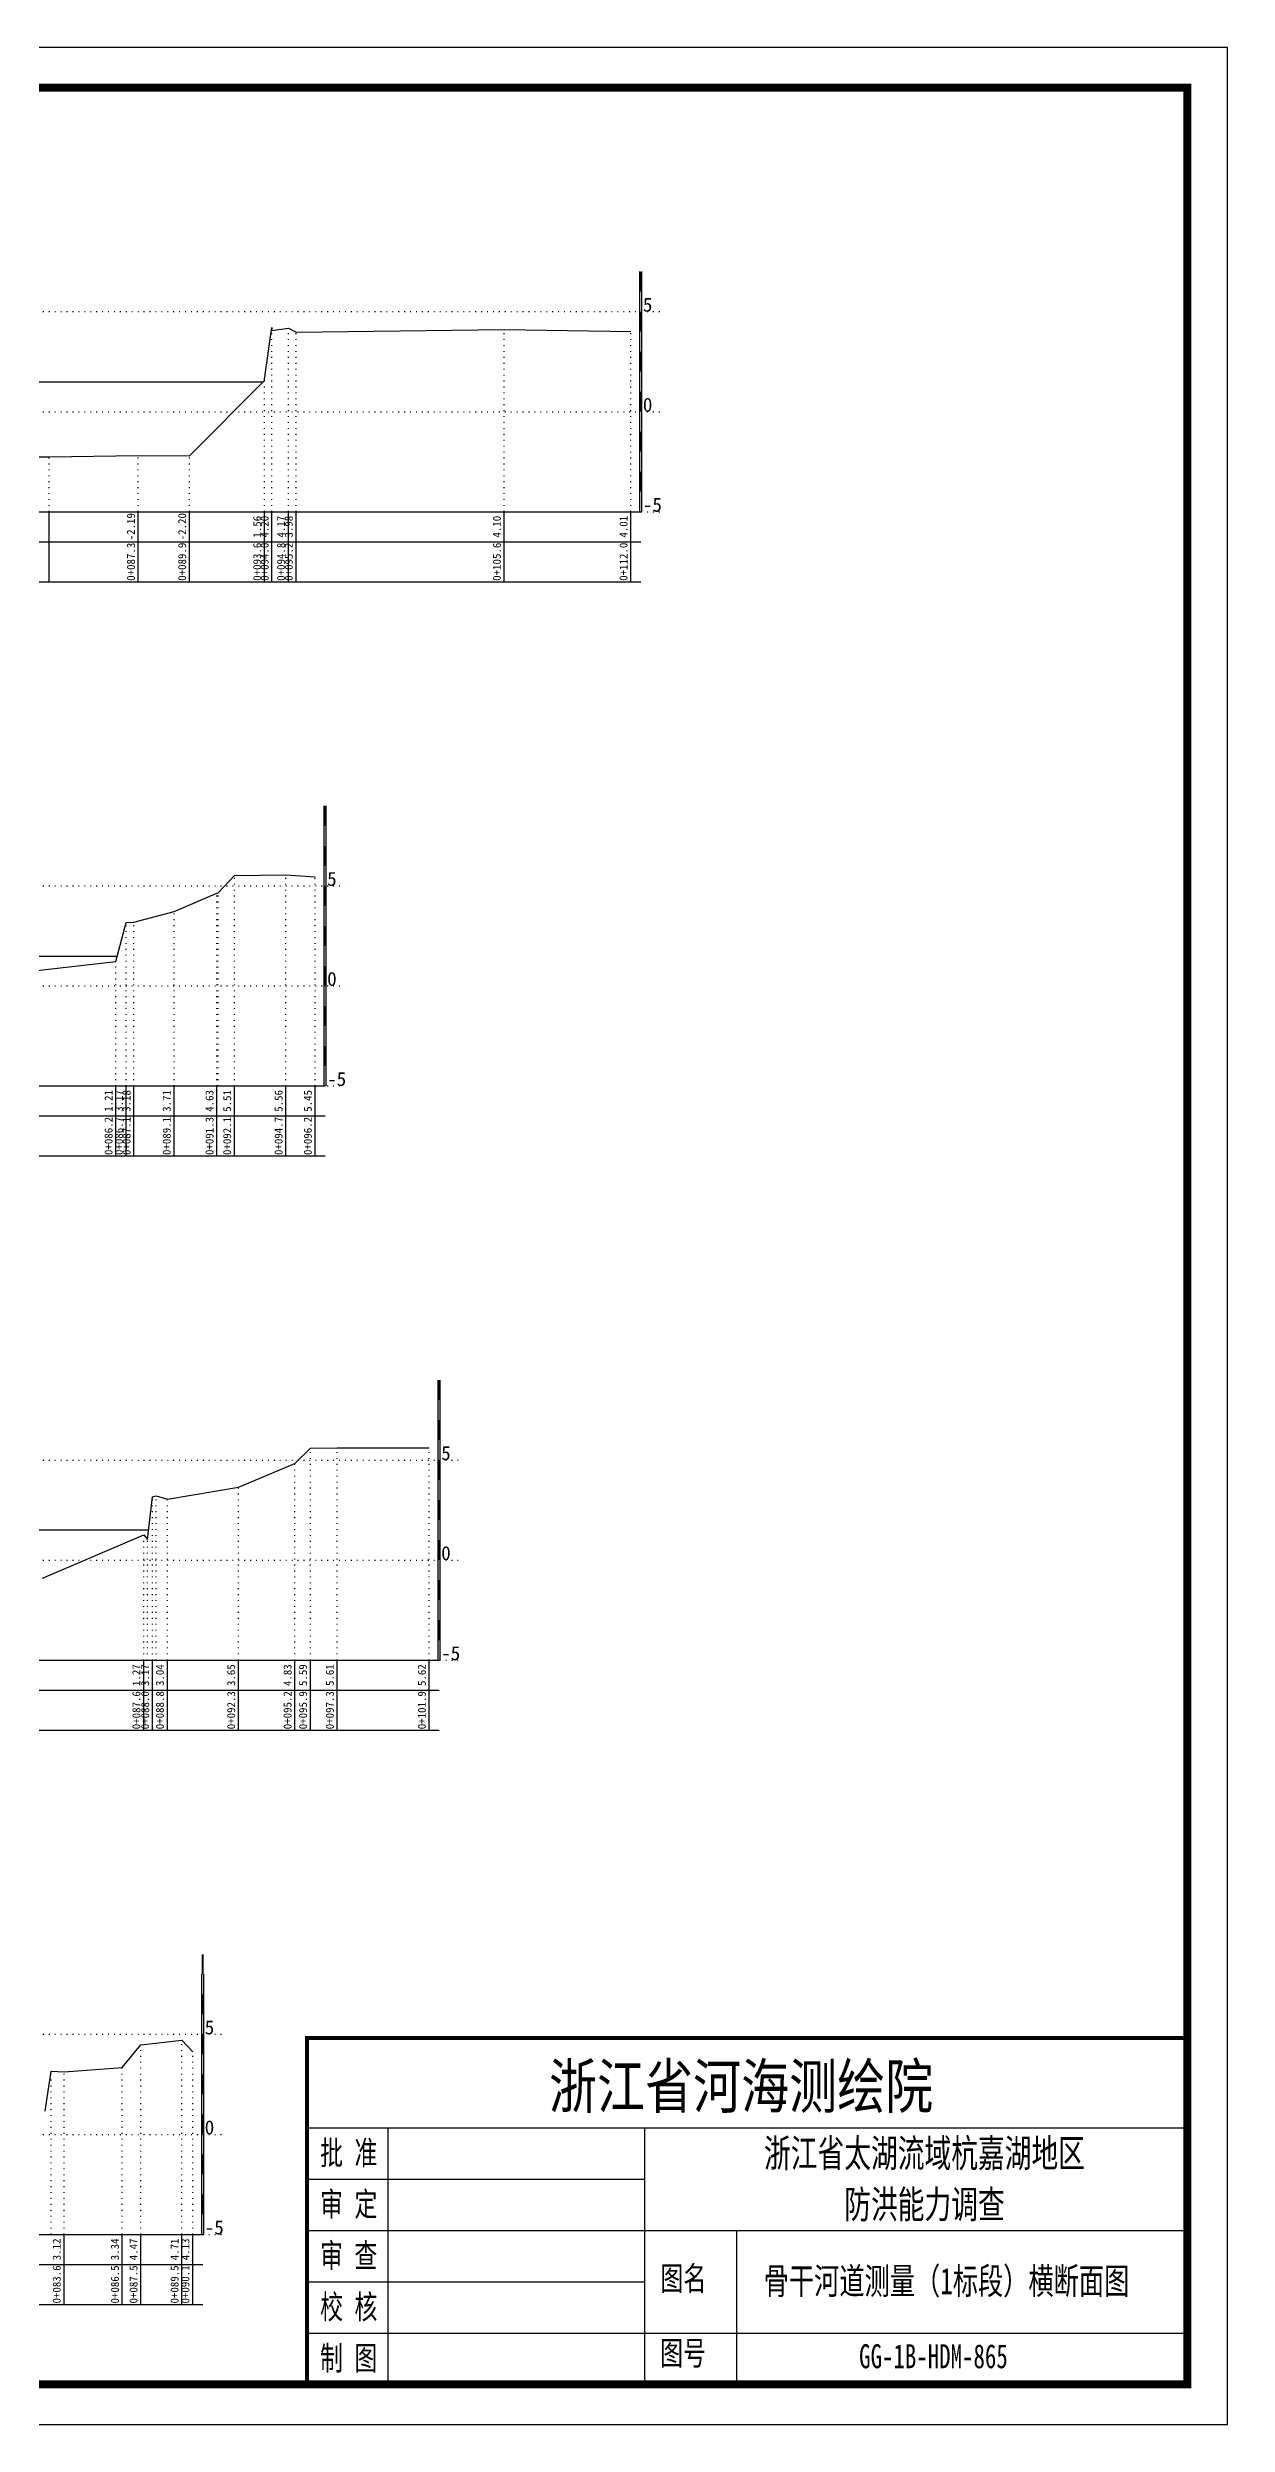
# Model space of a CAD drawing. Header units: millimetres. Extents: x 519117 to 520437, y 3371934 to 3372231.
# Drawn here: x 519839.4 to 519986.9, y 3371934.2 to 3372231.2 of the extents above; entities that cross this region are included whole.
import ezdxf
from ezdxf.enums import TextEntityAlignment as Align

# ---------------------------------------------------------------- set-up
doc = ezdxf.new("R2010")
doc.units = ezdxf.units.MM
doc.header["$LTSCALE"] = 0.4
doc.header["$MEASUREMENT"] = 0
doc.linetypes.add('X4', pattern=[1.6, 0, -1.6])
for name, color, linetype in [('DMX', 1, 'Continuous'), ('TEXT', 7, 'Continuous'), ('zdm1', 5, 'Continuous'), ('ZDMT5', 3, 'Continuous'), ('图层1', 4, 'Continuous'), ('图框', 7, 'Continuous')]:
    doc.layers.add(name, color=color, linetype=linetype)
doc.styles.add('HDM', font='fangsong_GB2312.ttf')
doc.styles.add('tk2', font='', dxfattribs={"width": 0.8})
doc.styles.get('tk2').set_extended_font_data('SimSun')

msp = doc.modelspace()

# ---------------------------------------------------------------- linework, layer by layer
at = {"lineweight": 100, "const_width": 0.5}
msp.add_lwpolyline([(519981.88, 3371982.45), (519871.88, 3371982.45), (519871.88, 3371939.17), (519981.88, 3371939.17), (519981.88, 3371982.45)], dxfattribs=at)
at = {"layer": 'DMX', "linetype": 'Continuous', "flags": 128}
for points in [[(519830.58, 3372180.05), (519839.63, 3372180.02), (519850.78, 3372180.2), (519857.18, 3372180.17), (519866.56, 3372189.57), (519866.56, 3372189.72), (519867.48, 3372196.17), (519867.48, 3372195.8), (519869.53, 3372196.1), (519870.51, 3372195.62), (519896.51, 3372195.92), (519912.33, 3372195.7)], [(519836.63, 3372115.7), (519847.98, 3372116.95), (519849.28, 3372121.85), (519850.23, 3372121.87), (519855.26, 3372123.2), (519860.61, 3372125.5), (519860.78, 3372125.55), (519862.81, 3372127.7), (519869.23, 3372127.82), (519872.88, 3372127.55)], [(519838.81, 3372039.92), (519851.46, 3372045.35), (519851.93, 3372044.75), (519852.56, 3372050.1), (519853.01, 3372050.2), (519854.41, 3372049.77), (519863.31, 3372051.3), (519870.36, 3372054.25), (519872.28, 3372056.15), (519875.63, 3372056.2), (519887.13, 3372056.22)], [(519839.13, 3371973.32), (519839.88, 3371978.32), (519841.51, 3371978.22), (519848.78, 3371978.77), (519851.11, 3371981.6), (519856.23, 3371982.2), (519857.58, 3371980.75)]]:
    msp.add_lwpolyline(points, dxfattribs=at)
at = {"layer": 'TEXT', "color": 0}
for p, q in [((519871.88, 3371971.25, 0), (519981.88, 3371971.25, 0)), ((519881.96, 3371971.25, 0), (519881.96, 3371945.59, 0)), ((519914.05, 3371971.25, 0), (519914.05, 3371945.59, 0)), ((519871.88, 3371964.84, 0), (519914.05, 3371964.84, 0)), ((519871.88, 3371958.42, 0), (519914.05, 3371958.42, 0)), ((519914.05, 3371958.42, 0), (519981.88, 3371958.42, 0)), ((519925.53, 3371958.42, 0), (519925.53, 3371939.17, 0)), ((519871.88, 3371952, 0), (519914.05, 3371952, 0)), ((519871.88, 3371945.59, 0), (519981.88, 3371945.59, 0)), ((519881.96, 3371945.59, 0), (519881.96, 3371939.17, 0)), ((519914.05, 3371945.59, 0), (519914.05, 3371939.17, 0))]:
    msp.add_line(p, q, dxfattribs=at)
at = {"layer": 'zdm1', "linetype": 'Continuous'}
for p, q in [((519913.46, 3372173.17), (519913.46, 3372203.17)), ((519913.71, 3372173.17), (519913.71, 3372203.17)), ((519632.46, 3372173.17), (519913.58, 3372173.17)), ((519621.21, 3372169.42), (519913.58, 3372169.42)), ((519621.21, 3372164.42), (519913.58, 3372164.42)), ((519874.01, 3372101.42), (519874.01, 3372136.42)), ((519874.26, 3372101.42), (519874.26, 3372136.42)), ((519632.46, 3372101.42), (519874.13, 3372101.42)), ((519621.21, 3372097.67), (519874.13, 3372097.67)), ((519621.21, 3372092.67), (519874.13, 3372092.67)), ((519888.26, 3372029.67), (519888.26, 3372064.67)), ((519888.51, 3372029.67), (519888.51, 3372064.67)), ((519632.46, 3372029.67), (519888.38, 3372029.67)), ((519621.21, 3372025.92), (519888.38, 3372025.92)), ((519621.21, 3372020.92), (519888.38, 3372020.92)), ((519858.71, 3371957.92), (519858.71, 3371990.42)), ((519858.96, 3371957.92), (519858.96, 3371990.42)), ((519632.46, 3371957.92), (519858.83, 3371957.92)), ((519621.21, 3371954.17), (519858.83, 3371954.17)), ((519621.21, 3371949.17), (519858.83, 3371949.17))]:
    msp.add_line(p, q, dxfattribs=at)
at = {"layer": 'zdm1', "linetype": 'X4'}
for p, q in [((519628.71, 3372198.17), (519916.08, 3372198.17)), ((519628.71, 3372185.67), (519916.08, 3372185.67)), ((519628.71, 3372173.17), (519916.08, 3372173.17)), ((519628.71, 3372126.42), (519876.63, 3372126.42)), ((519628.71, 3372113.92), (519876.63, 3372113.92)), ((519628.71, 3372101.42), (519876.63, 3372101.42)), ((519628.71, 3372054.67), (519890.88, 3372054.67)), ((519628.71, 3372042.17), (519890.88, 3372042.17)), ((519628.71, 3372029.67), (519890.88, 3372029.67)), ((519628.71, 3371982.92), (519861.33, 3371982.92)), ((519628.71, 3371970.42), (519861.33, 3371970.42)), ((519628.71, 3371957.92), (519861.33, 3371957.92))]:
    msp.add_line(p, q, dxfattribs=at)
at = {"layer": 'zdm1', "linetype": 'Continuous', "flags": 128}
for points in [[(519913.58, 3372200.67, 0.25, 0.25, 0), (519913.58, 3372203.17, 0.25, 0.25, 0)], [(519913.58, 3372195.67, 0.25, 0.25, 0), (519913.58, 3372198.17, 0.25, 0.25, 0)], [(519913.58, 3372190.67, 0.25, 0.25, 0), (519913.58, 3372193.17, 0.25, 0.25, 0)], [(519913.58, 3372185.67, 0.25, 0.25, 0), (519913.58, 3372188.17, 0.25, 0.25, 0)], [(519913.58, 3372180.67, 0.25, 0.25, 0), (519913.58, 3372183.17, 0.25, 0.25, 0)], [(519913.58, 3372175.67, 0.25, 0.25, 0), (519913.58, 3372178.17, 0.25, 0.25, 0)], [(519874.13, 3372133.92, 0.25, 0.25, 0), (519874.13, 3372136.42, 0.25, 0.25, 0)], [(519874.13, 3372128.92, 0.25, 0.25, 0), (519874.13, 3372131.42, 0.25, 0.25, 0)], [(519874.13, 3372123.92, 0.25, 0.25, 0), (519874.13, 3372126.42, 0.25, 0.25, 0)], [(519874.13, 3372118.92, 0.25, 0.25, 0), (519874.13, 3372121.42, 0.25, 0.25, 0)], [(519874.13, 3372113.92, 0.25, 0.25, 0), (519874.13, 3372116.42, 0.25, 0.25, 0)], [(519874.13, 3372108.92, 0.25, 0.25, 0), (519874.13, 3372111.42, 0.25, 0.25, 0)], [(519874.13, 3372103.92, 0.25, 0.25, 0), (519874.13, 3372106.42, 0.25, 0.25, 0)], [(519888.38, 3372062.17, 0.25, 0.25, 0), (519888.38, 3372064.67, 0.25, 0.25, 0)], [(519888.38, 3372057.17, 0.25, 0.25, 0), (519888.38, 3372059.67, 0.25, 0.25, 0)], [(519888.38, 3372052.17, 0.25, 0.25, 0), (519888.38, 3372054.67, 0.25, 0.25, 0)], [(519888.38, 3372047.17, 0.25, 0.25, 0), (519888.38, 3372049.67, 0.25, 0.25, 0)], [(519888.38, 3372042.17, 0.25, 0.25, 0), (519888.38, 3372044.67, 0.25, 0.25, 0)], [(519888.38, 3372037.17, 0.25, 0.25, 0), (519888.38, 3372039.67, 0.25, 0.25, 0)], [(519888.38, 3372032.17, 0.25, 0.25, 0), (519888.38, 3372034.67, 0.25, 0.25, 0)], [(519858.83, 3371990.42, 0.25, 0.25, 0), (519858.83, 3371992.92, 0.25, 0.25, 0)], [(519858.83, 3371985.42, 0.25, 0.25, 0), (519858.83, 3371987.92, 0.25, 0.25, 0)], [(519858.83, 3371980.42, 0.25, 0.25, 0), (519858.83, 3371982.92, 0.25, 0.25, 0)], [(519858.83, 3371975.42, 0.25, 0.25, 0), (519858.83, 3371977.92, 0.25, 0.25, 0)], [(519858.83, 3371970.42, 0.25, 0.25, 0), (519858.83, 3371972.92, 0.25, 0.25, 0)], [(519858.83, 3371965.42, 0.25, 0.25, 0), (519858.83, 3371967.92, 0.25, 0.25, 0)], [(519858.83, 3371960.42, 0.25, 0.25, 0), (519858.83, 3371962.92, 0.25, 0.25, 0)]]:
    msp.add_lwpolyline(points, format="xyseb", dxfattribs=at)
at = {"layer": 'ZDMT5', "linetype": 'X4'}
for p, q in [((519867.48, 3372173.17), (519867.48, 3372196.17)), ((519867.48, 3372173.17), (519867.48, 3372195.8)), ((519869.53, 3372173.17), (519869.53, 3372196.1)), ((519870.51, 3372173.17), (519870.51, 3372195.62)), ((519896.51, 3372173.17), (519896.51, 3372195.92)), ((519912.33, 3372173.17), (519912.33, 3372195.7)), ((519866.56, 3372173.17), (519866.56, 3372189.72)), ((519866.56, 3372173.17), (519866.56, 3372189.57)), ((519839.63, 3372173.17), (519839.63, 3372180.02)), ((519850.78, 3372173.17), (519850.78, 3372180.2)), ((519857.18, 3372173.17), (519857.18, 3372180.17)), ((519862.81, 3372101.42), (519862.81, 3372127.7)), ((519869.23, 3372101.42), (519869.23, 3372127.82)), ((519872.88, 3372101.42), (519872.88, 3372127.55)), ((519855.26, 3372101.42), (519855.26, 3372123.2)), ((519860.61, 3372101.42), (519860.61, 3372125.5)), ((519860.78, 3372101.42), (519860.78, 3372125.55)), ((519849.28, 3372101.42), (519849.28, 3372121.85)), ((519850.23, 3372101.42), (519850.23, 3372121.87)), ((519847.98, 3372101.42), (519847.98, 3372116.95)), ((519872.28, 3372029.67), (519872.28, 3372056.15)), ((519875.63, 3372029.67), (519875.63, 3372056.2)), ((519887.13, 3372029.67), (519887.13, 3372056.22)), ((519870.36, 3372029.67), (519870.36, 3372054.25)), ((519852.56, 3372029.67), (519852.56, 3372050.1)), ((519853.01, 3372029.67), (519853.01, 3372050.2)), ((519854.41, 3372029.67), (519854.41, 3372049.77)), ((519863.31, 3372029.67), (519863.31, 3372051.3)), ((519851.46, 3372029.67), (519851.46, 3372045.35)), ((519851.93, 3372029.67), (519851.93, 3372044.75)), ((519851.11, 3371957.92), (519851.11, 3371981.6)), ((519856.23, 3371957.92), (519856.23, 3371982.2)), ((519857.58, 3371957.92), (519857.58, 3371980.75)), ((519839.88, 3371957.92), (519839.88, 3371978.32)), ((519841.51, 3371957.92), (519841.51, 3371978.22)), ((519848.78, 3371957.92), (519848.78, 3371978.77))]:
    msp.add_line(p, q, dxfattribs=at)
at = {"layer": 'ZDMT5', "linetype": 'Continuous'}
for p, q in [((519839.63, 3372164.42), (519839.63, 3372173.17)), ((519850.78, 3372164.42), (519850.78, 3372173.17)), ((519857.18, 3372164.42), (519857.18, 3372173.17)), ((519866.56, 3372164.42), (519866.56, 3372173.17)), ((519867.48, 3372164.42), (519867.48, 3372173.17)), ((519869.53, 3372164.42), (519869.53, 3372173.17)), ((519870.51, 3372164.42), (519870.51, 3372173.17)), ((519896.51, 3372164.42), (519896.51, 3372173.17)), ((519912.33, 3372164.42), (519912.33, 3372173.17)), ((519847.98, 3372092.67), (519847.98, 3372101.42)), ((519849.28, 3372092.67), (519849.28, 3372101.42)), ((519850.23, 3372092.67), (519850.23, 3372101.42)), ((519855.26, 3372092.67), (519855.26, 3372101.42)), ((519860.61, 3372092.67), (519860.61, 3372101.42)), ((519862.81, 3372092.67), (519862.81, 3372101.42)), ((519869.23, 3372092.67), (519869.23, 3372101.42)), ((519872.88, 3372092.67), (519872.88, 3372101.42)), ((519851.46, 3372020.92), (519851.46, 3372029.67)), ((519852.56, 3372020.92), (519852.56, 3372029.67)), ((519854.41, 3372020.92), (519854.41, 3372029.67)), ((519863.31, 3372020.92), (519863.31, 3372029.67)), ((519870.36, 3372020.92), (519870.36, 3372029.67)), ((519872.28, 3372020.92), (519872.28, 3372029.67)), ((519875.63, 3372020.92), (519875.63, 3372029.67)), ((519887.13, 3372020.92), (519887.13, 3372029.67)), ((519841.51, 3371949.17), (519841.51, 3371957.92)), ((519848.78, 3371949.17), (519848.78, 3371957.92)), ((519851.11, 3371949.17), (519851.11, 3371957.92)), ((519856.23, 3371949.17), (519856.23, 3371957.92)), ((519857.58, 3371949.17), (519857.58, 3371957.92))]:
    msp.add_line(p, q, dxfattribs=at)
at = {"layer": '图层1', "color": 6, "linetype": 'Continuous'}
for p, q in [((519648.9, 3372189.4), (519866.38, 3372189.4)), ((519664.14, 3372117.62), (519848.16, 3372117.62)), ((519666.18, 3372045.95), (519852.07, 3372045.95))]:
    msp.add_line(p, q, dxfattribs=at)
at = {"layer": '图框', "flags": 128}
msp.add_lwpolyline([(519566.88, 3371934.17), (519986.88, 3371934.17), (519986.88, 3372231.17), (519566.88, 3372231.17)], close=True, dxfattribs=at)
at = {"layer": '图框', "const_width": 1, "flags": 128}
msp.add_lwpolyline([(519591.88, 3371939.17), (519981.88, 3371939.17), (519981.88, 3372226.17), (519591.88, 3372226.17)], close=True, dxfattribs=at)

# ---------------------------------------------------------------- texts
at = {"layer": 'TEXT', "color": 7, "ltscale": 8, "style": 'tk2'}
for tag, p, s, height, width in [('浙江省河海测绘院', (519902.1, 3371973.69, 0), '（单位名称）', 5.5, 0.8), ('批 准', (519873.5, 3371966.62, 0), '批准', 3, 0.7), ('审 定', (519873.5, 3371960.21, 0), '审定', 3, 0.7), ('审 查', (519873.5, 3371953.79, 0), '审 查', 3, 0.7), ('图名', (519916.03, 3371950.92, 0), '审查', 3, 0.7), ('校 核', (519873.5, 3371947.37, 0), '校 核', 3, 0.7), ('制 图', (519873.5, 3371940.96, 0), '制 图', 3, 0.7), ('图号', (519915.99, 3371941.59, 0), '图号', 3, 0.7)]:
    msp.add_attdef(tag, p, s, height=height, dxfattribs=dict(at, width=width))
at = {"layer": 'TEXT', "color": 0, "style": 'tk2', "width": 0.7}
for tag, text, height, p in [('浙江省太湖流域杭嘉湖地区', '浙江省太湖流域杭嘉湖地区', 3.5, (519949.02, 3371968.07, -206.67)), ('防洪能力调查', '防洪能力调查', 3.5, (519949.02, 3371961.68, -206.67)), ('骨干河道测量（1标段）横断面图', '骨干河道测量（1标段）横断面图', 3.3, (519951.77, 3371952.1, -206.67)), ('GG-1B-HDM-865', 'GG-1B-HDM-001', 3, (519950.14, 3371942.7, -206.67))]:
    msp.add_attdef(tag, text=text, height=height, dxfattribs=at).set_placement(p, align=Align.MIDDLE_CENTER)
at = {"layer": 'zdm1', "linetype": 'Continuous', "style": 'HDM'}
for s, p in [('5', (519913.83, 3372198.17)), ('0', (519913.83, 3372185.67)), ('-5', (519913.83, 3372173.17)), ('5', (519874.38, 3372126.42)), ('0', (519874.38, 3372113.92)), ('-5', (519874.38, 3372101.42)), ('5', (519888.63, 3372054.67)), ('0', (519888.63, 3372042.17)), ('-5', (519888.63, 3372029.67)), ('5', (519859.08, 3371982.92)), ('0', (519859.08, 3371970.42)), ('-5', (519859.08, 3371957.92))]:
    msp.add_text(s, height=1.75, dxfattribs=at).set_placement(p)
at = {"layer": 'ZDMT5', "linetype": 'Continuous', "style": 'HDM'}
for s, p in [('-2.19', (519850.66, 3372171.3)), ('-2.20', (519857.06, 3372171.3)), ('1.56', (519866.43, 3372171.3)), ('4.20', (519867.36, 3372171.3)), ('4.17', (519869.41, 3372171.3)), ('3.98', (519870.38, 3372171.3)), ('4.10', (519896.38, 3372171.3)), ('4.01', (519912.21, 3372171.3)), ('0+087.3', (519850.66, 3372166.92)), ('0+089.9', (519857.06, 3372166.92)), ('0+093.6', (519866.43, 3372166.92)), ('0+094.0', (519867.36, 3372166.92)), ('0+094.8', (519869.41, 3372166.92)), ('0+095.2', (519870.38, 3372166.92)), ('0+105.6', (519896.38, 3372166.92)), ('0+112.0', (519912.21, 3372166.92)), ('1.21', (519847.86, 3372099.55)), ('3.17', (519849.16, 3372099.55)), ('3.18', (519850.11, 3372099.55)), ('3.71', (519855.13, 3372099.55)), ('4.63', (519860.48, 3372099.55)), ('5.51', (519862.68, 3372099.55)), ('5.56', (519869.11, 3372099.55)), ('5.45', (519872.76, 3372099.55)), ('0+086.2', (519847.86, 3372095.17)), ('0+086.7', (519849.16, 3372095.17)), ('0+087.1', (519850.11, 3372095.17)), ('0+089.1', (519855.13, 3372095.17)), ('0+091.3', (519860.48, 3372095.17)), ('0+092.1', (519862.68, 3372095.17)), ('0+094.7', (519869.11, 3372095.17)), ('0+096.2', (519872.76, 3372095.17)), ('1.27', (519851.33, 3372027.8)), ('3.17', (519852.43, 3372027.8)), ('3.04', (519854.28, 3372027.8)), ('3.65', (519863.18, 3372027.8)), ('4.83', (519870.23, 3372027.8)), ('5.59', (519872.16, 3372027.8)), ('5.61', (519875.51, 3372027.8)), ('5.62', (519887.01, 3372027.8)), ('0+087.6', (519851.33, 3372023.42)), ('0+088.0', (519852.43, 3372023.42)), ('0+088.8', (519854.28, 3372023.42)), ('0+092.3', (519863.18, 3372023.42)), ('0+095.2', (519870.23, 3372023.42)), ('0+095.9', (519872.16, 3372023.42)), ('0+097.3', (519875.51, 3372023.42)), ('0+101.9', (519887.01, 3372023.42)), ('3.12', (519841.38, 3371956.05)), ('3.34', (519848.66, 3371956.05)), ('4.47', (519850.98, 3371956.05)), ('4.71', (519856.11, 3371956.05)), ('4.13', (519857.46, 3371956.05)), ('0+083.6', (519841.38, 3371951.67)), ('0+086.5', (519848.66, 3371951.67)), ('0+087.5', (519850.98, 3371951.67)), ('0+089.5', (519856.11, 3371951.67)), ('0+090.1', (519857.46, 3371951.67))]:
    msp.add_text(s, height=1, rotation=90, dxfattribs=at).set_placement(p, align=Align.BOTTOM_CENTER)

doc.saveas('drawing.dxf')
